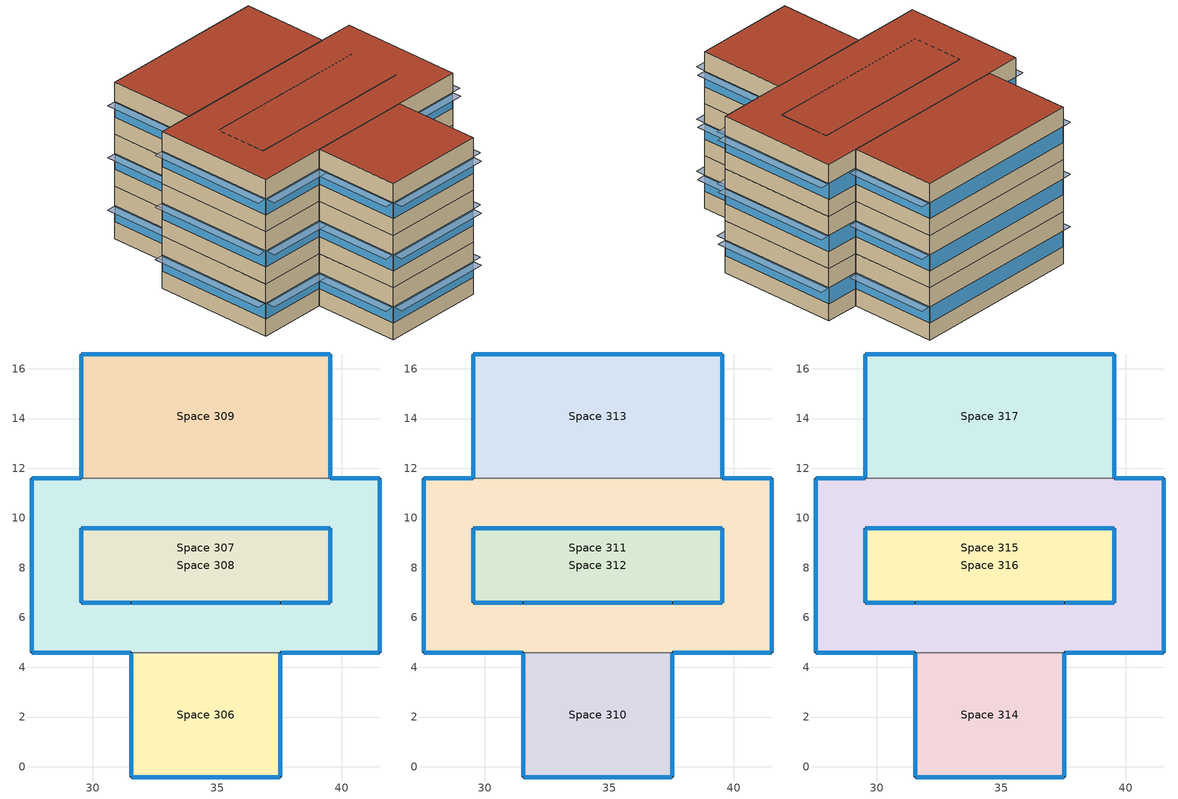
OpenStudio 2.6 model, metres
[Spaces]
Space 306
 floor ground: 37.54,4.59 37.54,-0.41 31.54,-0.41 31.54,4.59 z0
 wall outside: 31.54,4.59 31.54,-0.41 37.54,-0.41 37.54,4.59 z0:3.05
 wall to Space 307: 37.54,4.59 31.54,4.59 z0:3.05
 window: 31.57,-0.41 37.52,-0.41 / 31.54,4.57 31.54,-0.38 / 37.54,-0.38 37.54,4.57 z1:1.92
Space 307
 floor ground: 41.54,11.59 41.54,4.59 27.54,4.59 27.54,11.59 z0
 wall outside: 29.54,11.59 27.54,11.59 27.54,4.59 31.54,4.59 / 37.54,4.59 41.54,4.59 41.54,11.59 39.54,11.59 z0:3.05
 wall to Space 309: 39.54,11.59 29.54,11.59 z0:3.05
 window: 29.52,11.59 27.57,11.59 / 41.52,11.59 39.57,11.59 z1:1.94; 27.54,11.57 27.54,4.62 / 41.54,4.62 41.54,11.57 z1:1.92; 37.57,4.59 41.52,4.59 / 27.57,4.59 31.52,4.59 z1:1.93
Space 308
 floor ground: 39.54,9.59 39.54,6.59 29.54,6.59 29.54,9.59 z0
 wall outside: 29.54,9.59 29.54,6.59 31.54,6.59 37.54,6.59 39.54,6.59 39.54,9.59 29.54,9.59 z0:3.05
 window: 31.57,6.59 37.52,6.59 / 39.52,9.59 29.57,9.59 z1:1.92; 37.57,6.59 39.52,6.59 / 29.57,6.59 31.52,6.59 z1:1.94; 29.54,9.57 29.54,6.62 / 39.54,6.62 39.54,9.57 z1:1.93
Space 309
 floor ground: 39.54,16.59 39.54,11.59 29.54,11.59 29.54,16.59 z0
 wall outside: 39.54,11.59 39.54,16.59 29.54,16.59 29.54,11.59 z0:3.05
 window: 29.54,16.57 29.54,11.62 / 39.52,16.59 29.57,16.59 / 39.54,11.62 39.54,16.57 z1:1.92
Space 310
 floor to Space 306: 37.54,4.59 37.54,-0.41 31.54,-0.41 31.54,4.59 z3.05
 wall outside: 31.54,4.59 31.54,-0.41 37.54,-0.41 37.54,4.59 z3.05:6.1
 wall to Space 311: 37.54,4.59 31.54,4.59 z3.05:6.1
 window: 31.57,-0.41 37.52,-0.41 / 31.54,4.57 31.54,-0.38 / 37.54,-0.38 37.54,4.57 z4.05:4.97
Space 311
 floor to Space 307: 41.54,11.59 41.54,4.59 27.54,4.59 27.54,11.59 z3.05
 wall outside: 29.54,11.59 27.54,11.59 27.54,4.59 31.54,4.59 / 37.54,4.59 41.54,4.59 41.54,11.59 39.54,11.59 z3.05:6.1
 wall to Space 313: 39.54,11.59 29.54,11.59 z3.05:6.1
 window: 41.54,4.62 41.54,11.57 / 27.54,11.57 27.54,4.62 / 37.57,4.59 41.52,4.59 / 27.57,4.59 31.52,4.59 z4.05:4.97; 29.52,11.59 27.57,11.59 / 41.52,11.59 39.57,11.59 z4.05:4.99
Space 312
 floor to Space 308: 39.54,9.59 39.54,6.59 29.54,6.59 29.54,9.59 z3.05
 wall outside: 29.54,9.59 29.54,6.59 31.54,6.59 37.54,6.59 39.54,6.59 39.54,9.59 29.54,9.59 z3.05:6.1
 window: 29.57,6.59 31.52,6.59 / 37.57,6.59 39.52,6.59 z4.05:4.99; 39.52,9.59 29.57,9.59 / 31.57,6.59 37.52,6.59 z4.05:4.97; 39.54,6.62 39.54,9.57 / 29.54,9.57 29.54,6.62 z4.05:4.98
Space 313
 floor to Space 309: 39.54,16.59 39.54,11.59 29.54,11.59 29.54,16.59 z3.05
 wall outside: 39.54,11.59 39.54,16.59 29.54,16.59 29.54,11.59 z3.05:6.1
 window: 39.52,16.59 29.57,16.59 / 39.54,11.62 39.54,16.57 / 29.54,16.57 29.54,11.62 z4.05:4.97
Space 314
 floor to Space 310: 37.54,4.59 37.54,-0.41 31.54,-0.41 31.54,4.59 z6.1
 wall outside: 31.54,4.59 31.54,-0.41 37.54,-0.41 37.54,4.59 z6.1:9.14
 wall to Space 315: 37.54,4.59 31.54,4.59 z6.1:9.14
 window: 37.54,-0.38 37.54,4.57 / 31.54,4.57 31.54,-0.38 / 31.57,-0.41 37.52,-0.41 z7.1:8.02
 roof outside: 31.54,-0.41 37.54,-0.41 37.54,4.59 31.54,4.59 z9.14
Space 315
 floor to Space 311: 41.54,11.59 41.54,4.59 27.54,4.59 27.54,11.59 z6.1
 wall outside: 29.54,11.59 27.54,11.59 27.54,4.59 31.54,4.59 / 37.54,4.59 41.54,4.59 41.54,11.59 39.54,11.59 z6.1:9.14
 wall to Space 317: 39.54,11.59 29.54,11.59 z6.1:9.14
 window: 37.57,4.59 41.52,4.59 / 27.54,11.57 27.54,4.62 / 41.54,4.62 41.54,11.57 / 27.57,4.59 31.52,4.59 z7.1:8.02; 29.52,11.59 27.57,11.59 / 41.52,11.59 39.57,11.59 z7.1:8.03
 roof outside: 41.54,4.59 41.54,11.59 27.54,11.59 27.54,4.59 z9.14
Space 316
 floor to Space 312: 39.54,9.59 39.54,6.59 29.54,6.59 29.54,9.59 z6.1
 wall outside: 29.54,9.59 29.54,6.59 31.54,6.59 37.54,6.59 39.54,6.59 39.54,9.59 29.54,9.59 z6.1:9.14
 window: 29.57,6.59 31.52,6.59 / 29.54,9.57 29.54,6.62 / 39.54,6.62 39.54,9.57 / 37.57,6.59 39.52,6.59 z7.1:8.03; 39.52,9.59 29.57,9.59 / 31.57,6.59 37.52,6.59 z7.1:8.02
 roof outside: 39.54,6.59 39.54,9.59 29.54,9.59 29.54,6.59 z9.14
Space 317
 floor to Space 313: 39.54,16.59 39.54,11.59 29.54,11.59 29.54,16.59 z6.1
 wall outside: 39.54,11.59 39.54,16.59 29.54,16.59 29.54,11.59 z6.1:9.14
 window: 39.52,16.59 29.57,16.59 / 39.54,11.62 39.54,16.57 / 29.54,16.57 29.54,11.62 z7.1:8.02
 roof outside: 39.54,11.59 39.54,16.59 29.54,16.59 29.54,11.59 z9.14
shading: 27.54,4.62 27.54,11.57 26.99,11.57 26.99,4.62 z4.97; 27.54,4.62 27.54,11.57 26.99,11.57 26.99,4.62 z8.02; 41.52,4.04 41.52,4.59 37.57,4.59 37.57,4.04 z4.97; 39.52,9.59 39.52,10.14 29.57,10.14 29.57,9.59 z1.92; 38.1,-0.38 38.1,4.57 37.54,4.57 37.54,-0.38 z8.02; 42.09,4.62 42.09,11.57 41.54,11.57 41.54,4.62 z4.97; 31.52,6.03 31.52,6.59 29.57,6.59 29.57,6.03 z8.03; 37.52,-0.96 37.52,-0.41 31.57,-0.41 31.57,-0.96 z1.92; 39.52,6.03 39.52,6.59 37.57,6.59 37.57,6.03 z4.99; 31.54,-0.38 31.54,4.57 30.99,4.57 30.99,-0.38 z1.92; 38.1,-0.38 38.1,4.57 37.54,4.57 37.54,-0.38 z1.92; 42.09,4.62 42.09,11.57 41.54,11.57 41.54,4.62 z8.02; 27.54,4.62 27.54,11.57 26.99,11.57 26.99,4.62 z1.92; 31.52,6.03 31.52,6.59 29.57,6.59 29.57,6.03 z4.99; 29.54,11.62 29.54,16.57 28.99,16.57 28.99,11.62 z1.92; 37.52,6.04 37.52,6.59 31.57,6.59 31.57,6.04 z1.92; 31.54,-0.38 31.54,4.57 30.99,4.57 30.99,-0.38 z8.02; 29.54,11.62 29.54,16.57 28.99,16.57 28.99,11.62 z8.02; 42.09,4.62 42.09,11.57 41.54,11.57 41.54,4.62 z1.92; 31.52,4.04 31.52,4.59 27.57,4.59 27.57,4.04 z8.02; 37.52,6.04 37.52,6.59 31.57,6.59 31.57,6.04 z4.97; 31.54,-0.38 31.54,4.57 30.99,4.57 30.99,-0.38 z4.97; 39.52,6.03 39.52,6.59 37.57,6.59 37.57,6.03 z1.94; 37.52,-0.96 37.52,-0.41 31.57,-0.41 31.57,-0.96 z8.02; 29.54,6.62 29.54,9.57 28.98,9.57 28.98,6.62 z1.93; 41.52,4.04 41.52,4.59 37.57,4.59 37.57,4.04 z1.93; 31.52,4.04 31.52,4.59 27.57,4.59 27.57,4.04 z1.93; 37.52,6.04 37.52,6.59 31.57,6.59 31.57,6.04 z8.02; 29.54,6.62 29.54,9.57 28.98,9.57 28.98,6.62 z8.03; 39.52,9.59 39.52,10.14 29.57,10.14 29.57,9.59 z4.97; 38.1,-0.38 38.1,4.57 37.54,4.57 37.54,-0.38 z4.97; 40.1,6.62 40.1,9.57 39.54,9.57 39.54,6.62 z1.93; 31.52,4.04 31.52,4.59 27.57,4.59 27.57,4.04 z4.97; 40.1,6.62 40.1,9.57 39.54,9.57 39.54,6.62 z4.98; 41.52,4.04 41.52,4.59 37.57,4.59 37.57,4.04 z8.02; 29.54,6.62 29.54,9.57 28.98,9.57 28.98,6.62 z4.98; 39.52,9.59 39.52,10.14 29.57,10.14 29.57,9.59 z8.02; 40.1,6.62 40.1,9.57 39.54,9.57 39.54,6.62 z8.03; 31.52,6.03 31.52,6.59 29.57,6.59 29.57,6.03 z1.94; 40.1,11.62 40.1,16.57 39.54,16.57 39.54,11.62 z1.92; 37.52,-0.96 37.52,-0.41 31.57,-0.41 31.57,-0.96 z4.97; 40.1,11.62 40.1,16.57 39.54,16.57 39.54,11.62 z4.97; 29.54,11.62 29.54,16.57 28.99,16.57 28.99,11.62 z4.97; 39.52,6.03 39.52,6.59 37.57,6.59 37.57,6.03 z8.03; 40.1,11.62 40.1,16.57 39.54,16.57 39.54,11.62 z8.02
[Building]
Building 1: Space Type=189.1-2009 - Office - OpenOffice - CZ4-8; Default Construction Set=189.1-2009 - CZ5 - Office
[Site]
Winnipeg Int'l: Latitude {deg}=49.9; Longitude {deg}=-97.23; Time Zone {hr}=-6; Elevation {m}=239
[ClimateZones]
Climate Zone Institution Name 1=ASHRAE; Climate Zone Document Name 1=ANSI/ASHRAE Standard 169; Climate Zone Document Year 1=2006; Climate Zone Institution Name 2=CEC; Climate Zone Document Name 2=California Climate Zone Descriptions; Climate Zone Document Year 2=1995
[SizingPeriod:DesignDay] Barometric Pressure {Pa}=98487; Sky Clearness=0; Rain Indicator=0; Snow Indicator=0; Day of Month=21; Daylight Saving Time Indicator=0; Dry-Bulb Temperature Range Modifier Type=DefaultMultipliers
Name | Maximum Dry-Bulb Temperature {C} | Daily Dry-Bulb Temperature Range {deltaC} | Humidity Indicating Conditions at Maximum Dry-Bulb | Wind Speed {m/s} | Wind Direction {deg} | Month | Day Type | Humidity Indicating Type | Solar Model Indicator | ASHRAE Taub | ASHRAE Taud
Winnipeg Int'l Ann Htg 99.6% Condns DB | -32.2 | 0 | -32.2 | 3.5 | 300 | 1 | WinterDesignDay | Wetbulb | ASHRAEClearSky
Winnipeg Int'l Ann Hum_n 99.6% Condns DP=>MCDB | -31.9 | 0 | -37 | 3.5 | 300 | 1 | WinterDesignDay | Dewpoint | ASHRAEClearSky
Winnipeg Int'l Ann Htg Wind 99.6% Condns WS=>MCDB | -14.9 | 0 | -14.9 | 14.4 | 300 | 1 | WinterDesignDay | Wetbulb | ASHRAEClearSky
Winnipeg Int'l Ann Clg .4% Condns DB=>MWB | 30.8 | 11.4 | 20.9 | 6 | 180 | 7 | SummerDesignDay | Wetbulb | ASHRAETau | 0.423 | 2.118
Winnipeg Int'l Ann Clg .4% Condns WB=>MDB | 28.3 | 11.4 | 22.8 | 6 | 180 | 7 | SummerDesignDay | Wetbulb | ASHRAETau | 0.423 | 2.118
Winnipeg Int'l Ann Clg .4% Condns DP=>MDB | 26.2 | 11.4 | 21 | 6 | 180 | 7 | SummerDesignDay | Dewpoint | ASHRAETau | 0.423 | 2.118
Winnipeg Int'l Ann Clg .4% Condns Enth=>MDB | 28.2 | 11.4 | 68900 | 6 | 180 | 7 | SummerDesignDay | Enthalpy | ASHRAETau | 0.423 | 2.118
[DefaultConstructionSet] Interior Partition Construction=Interior Partition
Name | Default Exterior Surface Constructions | Default Interior Surface Constructions | Default Ground Contact Surface Constructions | Default Exterior SubSurface Constructions | Default Interior SubSurface Constructions
MyOpenOffice | Default Surface Constructions 22 | Default Surface Constructions 23 | Default Surface Constructions 24 | Default Sub Surface Constructions 15 | Default Sub Surface Constructions 16
189.1-2009 - CZ5 - Office | Default Surface Constructions 13 | Default Surface Constructions 14 | Default Surface Constructions 15 | Default Sub Surface Constructions 9 | Default Sub Surface Constructions 10
MyClosedOffice | Default Surface Constructions 25 | Default Surface Constructions 26 | Default Surface Constructions 27 | Default Sub Surface Constructions 17 | Default Sub Surface Constructions 18
MyLobby | Default Surface Constructions 28 | Default Surface Constructions 29 | Default Surface Constructions 30 | Default Sub Surface Constructions 19 | Default Sub Surface Constructions 20
MyConference | Default Surface Constructions 31 | Default Surface Constructions 32 | Default Surface Constructions 33 | Default Sub Surface Constructions 21 | Default Sub Surface Constructions 22
[DefaultSurfaceConstructions]
Name | Floor Construction | Wall Construction | Roof Ceiling Construction
Default Surface Constructions 13 | ExtSlabCarpet 4in ClimateZone 1-8 | ASHRAE 189.1-2009 ExtWall Mass ClimateZone 5 | ASHRAE 189.1-2009 ExtRoof IEAD ClimateZone 2-5
Default Surface Constructions 14; Default Surface Constructions 23; Default Surface Constructions 26; Default Surface Constructions 29; Default Surface Constructions 32 | Interior Floor | Interior Wall | Interior Ceiling
Default Surface Constructions 15; Default Surface Constructions 24; Default Surface Constructions 27; Default Surface Constructions 30; Default Surface Constructions 33 | ExtSlabCarpet 4in ClimateZone 1-8 | ExtSlabCarpet 4in ClimateZone 1-8 | ExtSlabCarpet 4in ClimateZone 1-8
Default Surface Constructions 22 | ExtSlabCarpet 4in ClimateZone 1-8 | MyExternalWalls | ASHRAE 189.1-2009 ExtRoof IEAD ClimateZone 1
Default Surface Constructions 25 | ExtSlabCarpet 4in ClimateZone 1-8 | MyExternalWalls 1 | ASHRAE 189.1-2009 ExtRoof IEAD ClimateZone 1
Default Surface Constructions 28 | ExtSlabCarpet 4in ClimateZone 1-8 | MyExternalWalls 2 | ASHRAE 189.1-2009 ExtRoof IEAD ClimateZone 1
Default Surface Constructions 31 | ExtSlabCarpet 4in ClimateZone 1-8 | MyExternalWalls 3 | ASHRAE 189.1-2009 ExtRoof IEAD ClimateZone 1
[Construction]
ExtSlabCarpet 4in ClimateZone 1-8: MAT-CC05 4 HW CONCRETE, CP02 CARPET PAD
ASHRAE 189.1-2009 ExtRoof IEAD ClimateZone 1: Roof Membrane, Roof Insulation [18], Metal Decking
Interior Floor: F16 Acoustic tile, F05 Ceiling air space resistance, M11 100mm lightweight concrete
Interior Wall: G01a 19mm gypsum board, F04 Wall air space resistance, G01a 19mm gypsum board
Interior Ceiling: M11 100mm lightweight concrete, F05 Ceiling air space resistance, F16 Acoustic tile
ASHRAE 189.1-2009 ExtWindow ClimateZone 1: Theoretical Glass [167]
Exterior Door: F08 Metal surface, I01 25mm insulation board
Interior Window: Clear 3mm
Interior Door; Interior Partition: G05 25mm wood
ASHRAE 189.1-2009 ExtRoof IEAD ClimateZone 2-5: Roof Membrane, Roof Insulation [21], Metal Decking
ASHRAE 189.1-2009 ExtWindow ClimateZone 4-5: Theoretical Glass [207]
ASHRAE 189.1-2009 ExtWall Mass ClimateZone 5: 1IN Stucco, 8IN Concrete HW, Wall Insulation [40], 1/2IN Gypsum
MyExternalWalls: MyWallInsulation, MyConcrete, MyStucco, MyGypsum
MyExternalWalls 1: MyConcrete 1, MyGypsum 1, MyStucco 1, MyWallInsulation 1
MyExternalWalls 2: MyConcrete 2, MyGypsum 2, MyStucco 2, MyWallInsulation 2
MyExternalWalls 3: MyConcrete 3, MyGypsum 3, MyStucco 3, MyWallInsulation 3
[Material] Thermal Absorptance=0.9
Name | Roughness | Thickness {m} | Conductivity {W/m-K} | Density {kg/m3} | Specific Heat {J/kg-K} | Solar Absorptance | Visible Absorptance
MAT-CC05 4 HW CONCRETE | Rough | 0.1016 | 1.311 | 2240 | 836.8 | 0.85 | 0.85
1IN Stucco | Smooth | 0.0253 | 0.6918 | 1858 | 837 | 0.92 | 0.92
8IN Concrete HW | MediumRough | 0.2033 | 1.7296 | 2243 | 837 | 0.65 | 0.65
MyWallInsulation; MyWallInsulation 1 | Rough | 0.1 | 0.0432 | 91 | 837 | 1 | 0.5
1/2IN Gypsum | Smooth | 0.0127 | 0.16 | 784.9 | 830 | 0.4 | 0.4
Roof Membrane | VeryRough | 0.0095 | 0.16 | 1121.29 | 1460 | 0.7 | 0.7
Roof Insulation [18] | MediumRough | 0.1693 | 0.049 | 265 | 836.8 | 0.7 | 0.7
Metal Decking | MediumSmooth | 0.0015 | 45.006 | 7680 | 418.4 | 0.6 | 0.6
F16 Acoustic tile | MediumSmooth | 0.0191 | 0.06 | 368 | 590 | 0.3 | 0.3
M11 100mm lightweight concrete | MediumRough | 0.1016 | 0.53 | 1280 | 840 | 0.5 | 0.5
G01a 19mm gypsum board | MediumSmooth | 0.019 | 0.16 | 800 | 1090 | 0.4 | 0.4
F08 Metal surface | Smooth | 0.0008 | 45.28 | 7824 | 500 | 0.7 | 0.7
I01 25mm insulation board | MediumRough | 0.0254 | 0.03 | 43 | 1210 | 0.6 | 0.6
G05 25mm wood | MediumSmooth | 0.0254 | 0.15 | 608 | 1630 | 0.5 | 0.5
Roof Insulation [21] | MediumRough | 0.2105 | 0.049 | 265 | 836.8 | 0.7 | 0.7
Wall Insulation [40] | MediumRough | 0.0794 | 0.0432 | 91 | 837 | 0.5 | 0.5
MyConcrete | VeryRough | 0.3 | 1.7296 | 2243 | 837 | 1 | 0.65
MyStucco | MediumRough | 0.05 | 0.6918 | 1858 | 837 | 0.92 | 0.92
MyGypsum; MyGypsum 2; MyGypsum 3 | MediumRough | 0.15 | 0.16 | 784.9 | 830 | 0.4 | 0.4
MyConcrete 1 | Rough | 0.2 | 1.7296 | 2243 | 837 | 0.9 | 0.65
MyGypsum 1 | MediumRough | 0.1 | 0.16 | 784.9 | 830 | 0.3 | 0.4
MyStucco 1 | MediumSmooth | 0.05 | 0.6918 | 1858 | 837 | 0.92 | 0.92
MyConcrete 2 | Rough | 0.3 | 1.7296 | 2243 | 837 | 0.85 | 0.65
MyStucco 2 | Rough | 0.04 | 0.6918 | 1858 | 837 | 0.92 | 0.92
MyWallInsulation 2; MyWallInsulation 3 | VeryRough | 0.15 | 0.0432 | 91 | 837 | 1 | 0.5
MyConcrete 3 | Rough | 0.5 | 1.7296 | 2243 | 837 | 1 | 0.65
MyStucco 3 | Rough | 0.05 | 0.6918 | 1858 | 837 | 0.92 | 0.92
[Material:NoMass]
CP02 CARPET PAD: Roughness=Smooth; Thermal Resistance {m2-K/W}=0.1; Thermal Absorptance=0.9; Solar Absorptance=0.8; Visible Absorptance=0.8
[Material:AirGap]
Name | Thermal Resistance {m2-K/W}
F05 Ceiling air space resistance | 0.18
F04 Wall air space resistance | 0.15
[DefaultSubSurfaceConstructions]
Name | Fixed Window Construction | Operable Window Construction | Door Construction | Tubular Daylight Dome Construction | Tubular Daylight Diffuser Construction
Default Sub Surface Constructions 9 | ASHRAE 189.1-2009 ExtWindow ClimateZone 4-5 | ASHRAE 189.1-2009 ExtWindow ClimateZone 4-5 | Exterior Door | Interior Window | Interior Window
Default Sub Surface Constructions 10; Default Sub Surface Constructions 16; Default Sub Surface Constructions 18; Default Sub Surface Constructions 20; Default Sub Surface Constructions 22 | Interior Window | Interior Window | Interior Door
Default Sub Surface Constructions 15; Default Sub Surface Constructions 17; Default Sub Surface Constructions 19; Default Sub Surface Constructions 21 | ASHRAE 189.1-2009 ExtWindow ClimateZone 1 | ASHRAE 189.1-2009 ExtWindow ClimateZone 1 | Exterior Door | Interior Window | Interior Window
[WindowMaterial:Glazing] Optical Data Type=SpectralAverage; Thickness {m}=0.003; Back Side Solar Reflectance at Normal Incidence=0; Back Side Visible Reflectance at Normal Incidence=0; Infrared Transmittance at Normal Incidence=0; Dirt Correction Factor for Solar and Visible Transmittance=1; Solar Diffusing=No
Name | Solar Transmittance at Normal Incidence | Front Side Solar Reflectance at Normal Incidence | Visible Transmittance at Normal Incidence | Front Side Visible Reflectance at Normal Incidence | Front Side Infrared Hemispherical Emissivity | Back Side Infrared Hemispherical Emissivity | Conductivity {W/m-K}
Theoretical Glass [167] | 0.2374 | 0.7126 | 0.2512 | 0.6988 | 0.985 | 0.985 | 2.1073
Clear 3mm | 0.837 | 0.075 | 0.898 | 0.081 | 0.84 | 0.84 | 0.9
Theoretical Glass [207] | 0.3311 | 0.6189 | 0.44 | 0.51 | 0.9 | 0.9 | 0.0133
[WindowMaterial:Blind]
Window Material Blind 1: Slat Width {m}=0.025; Slat Separation {m}=0.01875; Front Side Slat Beam Solar Reflectance=0.5; Back Side Slat Beam Solar Reflectance=0.5; Front Side Slat Diffuse Solar Reflectance=0.5; Back Side Slat Diffuse Solar Reflectance=0.5; Slat Beam Visible Transmittance=0
[SpaceType] Standards Building Type=Office
Name | Default Construction Set | Default Schedule Set | Design Specification Outdoor Air Object | Standards Space Type
189.1-2009 - Office - ClosedOffice - CZ1-3 | MyClosedOffice | MyClosedOfficeSchedule | 189.1-2009 - Office - ClosedOffice - CZ1-3 Ventilation | ClosedOffice
189.1-2009 - Office - Conference - CZ1-3 | MyConference | MyConferenceSchedule | 189.1-2009 - Office - Conference - CZ1-3 Ventilation | Conference
189.1-2009 - Office - Lobby - CZ1-3 | MyLobby | MyLobbySchedule | 189.1-2009 - Office - Lobby - CZ1-3 Ventilation | Lobby
189.1-2009 - Office - OpenOffice - CZ1-3 | MyOpenOffice | MyOpenOfficeSchedule | 189.1-2009 - Office - OpenOffice - CZ1-3 Ventilation | OpenOffice
189.1-2009 - Office - OpenOffice - CZ4-8 |  | 189.1-2009 - Office - OpenOffice - CZ4-8 Schedule Set | 189.1-2009 - Office - OpenOffice - CZ4-8 Ventilation | OpenOffice
[DefaultScheduleSet] People Activity Level Schedule=Office Activity; Electric Equipment Schedule=Office Bldg Equip; Infiltration Schedule=Office Infil Quarter On
Name | Number of People Schedule | Lighting Schedule | Hours of Operation Schedule
189.1-2009 - Office - OpenOffice - CZ1-3 Schedule Set; 189.1-2009 - Office - OpenOffice - CZ4-8 Schedule Set | Office Work Occ | Office Bldg Light
MyOpenOfficeSchedule | Office Work Occ | MyOfficeLighting | MyLargeOffice
MyClosedOfficeSchedule | Office Work Occ | MyClosedOfficeLighting | MyClosedOffice
MyLobbySchedule | Office Misc Occ | MyLobbyLighting | MyLobby
MyConferenceSchedule | Office Misc Occ | MyConferenceLighting | MyConference
[Lights:Definition] Design Level Calculation Method=Watts/Area
Name | Watts per Space Floor Area {W/m2}
189.1-2009 - Office - ClosedOffice - CZ1-3 Lights Definition; 189.1-2009 - Office - OpenOffice - CZ1-3 Lights Definition; 189.1-2009 - Office - OpenOffice - CZ4-8 Lights Definition | 10.6563
189.1-2009 - Office - Conference - CZ1-3 Lights Definition; 189.1-2009 - Office - Lobby - CZ1-3 Lights Definition | 12.5938
[Lights]
Name | Lights Definition | Space or SpaceType
189.1-2009 - Office - ClosedOffice - CZ1-3 Lights | 189.1-2009 - Office - ClosedOffice - CZ1-3 Lights Definition | 189.1-2009 - Office - ClosedOffice - CZ1-3
189.1-2009 - Office - Conference - CZ1-3 Lights | 189.1-2009 - Office - Conference - CZ1-3 Lights Definition | 189.1-2009 - Office - Conference - CZ1-3
189.1-2009 - Office - Lobby - CZ1-3 Lights | 189.1-2009 - Office - Lobby - CZ1-3 Lights Definition | 189.1-2009 - Office - Lobby - CZ1-3
189.1-2009 - Office - OpenOffice - CZ1-3 Lights | 189.1-2009 - Office - OpenOffice - CZ1-3 Lights Definition | 189.1-2009 - Office - OpenOffice - CZ1-3
189.1-2009 - Office - OpenOffice - CZ4-8 Lights | 189.1-2009 - Office - OpenOffice - CZ4-8 Lights Definition | 189.1-2009 - Office - OpenOffice - CZ4-8
[DesignSpecification:OutdoorAir] Outdoor Air Method=Sum
Name | Outdoor Air Flow per Person {m3/s-person}
189.1-2009 - Office - ClosedOffice - CZ1-3 Ventilation; 189.1-2009 - Office - Conference - CZ1-3 Ventilation; 189.1-2009 - Office - OpenOffice - CZ1-3 Ventilation; 189.1-2009 - Office - OpenOffice - CZ4-8 Ventilation | 0.00943895
189.1-2009 - Office - Lobby - CZ1-3 Ventilation | 0.00707921
[People:Definition] Number of People Calculation Method=People/Area; Fraction Radiant=0.3
Name | People per Space Floor Area {person/m2}
189.1-2009 - Office - ClosedOffice - CZ1-3 People Definition | 0.0511286
189.1-2009 - Office - Conference - CZ1-3 People Definition | 0.538196
189.1-2009 - Office - Lobby - CZ1-3 People Definition | 0.107639
189.1-2009 - Office - OpenOffice - CZ1-3 People Definition; 189.1-2009 - Office - OpenOffice - CZ4-8 People Definition | 0.0565105
[People]
Name | People Definition | Space or SpaceType
189.1-2009 - Office - ClosedOffice - CZ1-3 People | 189.1-2009 - Office - ClosedOffice - CZ1-3 People Definition | 189.1-2009 - Office - ClosedOffice - CZ1-3
189.1-2009 - Office - Conference - CZ1-3 People | 189.1-2009 - Office - Conference - CZ1-3 People Definition | 189.1-2009 - Office - Conference - CZ1-3
189.1-2009 - Office - Lobby - CZ1-3 People | 189.1-2009 - Office - Lobby - CZ1-3 People Definition | 189.1-2009 - Office - Lobby - CZ1-3
189.1-2009 - Office - OpenOffice - CZ1-3 People | 189.1-2009 - Office - OpenOffice - CZ1-3 People Definition | 189.1-2009 - Office - OpenOffice - CZ1-3
189.1-2009 - Office - OpenOffice - CZ4-8 People | 189.1-2009 - Office - OpenOffice - CZ4-8 People Definition | 189.1-2009 - Office - OpenOffice - CZ4-8
[SpaceInfiltration:DesignFlowRate] Design Flow Rate Calculation Method=Flow/ExteriorArea
Name | Space or SpaceType | Flow per Exterior Surface Area {m3/s-m2}
189.1-2009 - Office - ClosedOffice - CZ1-3 Infiltration | 189.1-2009 - Office - ClosedOffice - CZ1-3 | 0.00030226
189.1-2009 - Office - Conference - CZ1-3 Infiltration | 189.1-2009 - Office - Conference - CZ1-3 | 0.00030226
189.1-2009 - Office - Lobby - CZ1-3 Infiltration | 189.1-2009 - Office - Lobby - CZ1-3 | 0.00030226
189.1-2009 - Office - OpenOffice - CZ1-3 Infiltration | 189.1-2009 - Office - OpenOffice - CZ1-3 | 0.00030226
189.1-2009 - Office - OpenOffice - CZ4-8 Infiltration | 189.1-2009 - Office - OpenOffice - CZ4-8 | 0.000226568
[ElectricEquipment:Definition] Design Level Calculation Method=Watts/Area
Name | Watts per Space Floor Area {W/m2}
189.1-2009 - Office - ClosedOffice - CZ1-3 Electric Equipment Definition | 6.8889
189.1-2009 - Office - Conference - CZ1-3 Electric Equipment Definition | 3.98265
189.1-2009 - Office - Lobby - CZ1-3 Electric Equipment Definition | 0.753474
189.1-2009 - Office - OpenOffice - CZ1-3 Electric Equipment Definition; 189.1-2009 - Office - OpenOffice - CZ4-8 Electric Equipment Definition | 7.64238
[ElectricEquipment]
Name | Electric Equipment Definition | Space or SpaceType
189.1-2009 - Office - ClosedOffice - CZ1-3 Electric Equipment | 189.1-2009 - Office - ClosedOffice - CZ1-3 Electric Equipment Definition | 189.1-2009 - Office - ClosedOffice - CZ1-3
189.1-2009 - Office - Conference - CZ1-3 Electric Equipment | 189.1-2009 - Office - Conference - CZ1-3 Electric Equipment Definition | 189.1-2009 - Office - Conference - CZ1-3
189.1-2009 - Office - Lobby - CZ1-3 Electric Equipment | 189.1-2009 - Office - Lobby - CZ1-3 Electric Equipment Definition | 189.1-2009 - Office - Lobby - CZ1-3
189.1-2009 - Office - OpenOffice - CZ1-3 Electric Equipment | 189.1-2009 - Office - OpenOffice - CZ1-3 Electric Equipment Definition | 189.1-2009 - Office - OpenOffice - CZ1-3
189.1-2009 - Office - OpenOffice - CZ4-8 Electric Equipment | 189.1-2009 - Office - OpenOffice - CZ4-8 Electric Equipment Definition | 189.1-2009 - Office - OpenOffice - CZ4-8
[ThermostatSetpoint:DualSetpoint] Heating Setpoint Temperature Schedule=Medium Office HtgSetp; Cooling Setpoint Temperature Schedule=Medium Office ClgSetp
Thermal Zone 1 Thermostat 1; Thermal Zone 2 Thermostat 1; Thermal Zone 3 Thermostat; Thermal Zone 4 Thermostat 1
[ShadingControl]
Shading Control 1: Shading Type=InteriorBlind; Shading Device Material=Window Material Blind 1
[BuildingStory] Nominal Floor to Floor Height {m}=3.048
Name | Nominal Z Coordinate {m}
Building Story 1; Building Story 4 | 0
Building Story 2; Building Story 5 | 3.048
Building Story 3; Building Story 6 | 6.096
[Space] Default Construction Set=MyOpenOffice; Default Schedule Set=189.1-2009 - Office - OpenOffice - CZ1-3 Schedule Set
Name | Space Type | Building Story | Thermal Zone
Space 306; Space 308 | 189.1-2009 - Office - ClosedOffice - CZ1-3 | Building Story 1 | Thermal Zone 1
Space 307 | 189.1-2009 - Office - OpenOffice - CZ1-3 | Building Story 1 | Thermal Zone 4
Space 309 | 189.1-2009 - Office - Lobby - CZ1-3 | Building Story 1 | Thermal Zone 2
Space 310; Space 312 | 189.1-2009 - Office - ClosedOffice - CZ1-3 | Building Story 2 | Thermal Zone 1
Space 311 | 189.1-2009 - Office - OpenOffice - CZ1-3 | Building Story 2 | Thermal Zone 4
Space 313 | 189.1-2009 - Office - Lobby - CZ1-3 | Building Story 2 | Thermal Zone 2
Space 314; Space 316 | 189.1-2009 - Office - ClosedOffice - CZ1-3 | Building Story 3 | Thermal Zone 1
Space 315 | 189.1-2009 - Office - OpenOffice - CZ1-3 | Building Story 3 | Thermal Zone 4
Space 317 | 189.1-2009 - Office - Conference - CZ1-3 | Building Story 3 | Thermal Zone 3
[ThermalZone] Use Ideal Air Loads=Yes
Name | Thermostat
Thermal Zone 1 | Thermal Zone 1 Thermostat 1
Thermal Zone 2 | Thermal Zone 2 Thermostat 1
Thermal Zone 3 | Thermal Zone 3 Thermostat
Thermal Zone 4 | Thermal Zone 4 Thermostat 1
[Sizing:Zone] Zone Cooling Design Supply Air Temperature Input Method=SupplyAirTemperature; Zone Cooling Design Supply Air Temperature {C}=14; Zone Cooling Design Supply Air Temperature Difference {deltaC}=11.11; Zone Heating Design Supply Air Temperature Input Method=SupplyAirTemperature; Zone Heating Design Supply Air Temperature {C}=40; Zone Heating Design Supply Air Temperature Difference {deltaC}=11.11; Zone Cooling Design Supply Air Humidity Ratio {kg-H2O/kg-air}=0.0085; Zone Heating Design Supply Air Humidity Ratio {kg-H2O/kg-air}=0.008; Cooling Design Air Flow Method=DesignDay; Heating Design Air Flow Method=DesignDay; Account for Dedicated Outdoor Air System=No; Dedicated Outdoor Air System Control Strategy=NeutralSupplyAir; Dedicated Outdoor Air Low Setpoint Temperature for Design {C}=autosize; Dedicated Outdoor Air High Setpoint Temperature for Design {C}=autosize
Thermal Zone 1; Thermal Zone 2; Thermal Zone 3; Thermal Zone 4
[Schedule:Ruleset]
Name | Default Day Schedule | Summer Design Day Schedule | Winter Design Day Schedule
Office Bldg Light | Office Bldg Light Default Schedule | Office Bldg Light Summer Design Day | Office Bldg Light Winter Design Day
Office Misc Occ | Office Bldg Occ Default Schedule 1 | Office Bldg Occ Summer Design Day 1 | Office Bldg Occ Winter Design Day 1
Office Activity | Office Activity Default Schedule | Office Activity Summer Design Day | Office Activity Winter Design Day
Office Infil Quarter On | Office Infil Quarter On Default Schedule | Office Infil Quarter On Summer Design Day | Office Infil Quarter On Winter Design Day
Office Bldg Equip | Office Bldg Equip Default Schedule | Office Bldg Equip Summer Design Day | Office Bldg Equip Winter Design Day
Medium Office HtgSetp | Medium Office HtgSetp Default Schedule | Medium Office HtgSetp Summer Design Day | Medium Office HtgSetp Winter Design Day
Medium Office ClgSetp | Medium Office ClgSetp Default Schedule | Medium Office ClgSetp Summer Design Day | Medium Office ClgSetp Winter Design Day
Office Work Occ | Office Bldg Occ Default Schedule | Office Bldg Occ Summer Design Day | Office Bldg Occ Winter Design Day
MyLargeOffice | Large Office Bldg Equip Default Schedule 1 | Large Office Bldg Equip Summer Design Day 1 | Large Office Bldg Equip Winter Design Day 1
MyOfficeLighting | Large Office Bldg Light Default Schedule 1 | Large Office Bldg Light Summer Design Day 1 | Large Office Bldg Light Winter Design Day 1
MyClosedOffice | Large Office Bldg Equip Default Schedule 2 | Large Office Bldg Equip Summer Design Day 2 | Large Office Bldg Equip Winter Design Day 2
MyClosedOfficeLighting | Large Office Bldg Light Default Schedule 2 | Large Office Bldg Light Summer Design Day 2 | Large Office Bldg Light Winter Design Day 2
MyLobby | Large Office Bldg Equip Default Schedule 3 | Large Office Bldg Equip Summer Design Day 3 | Large Office Bldg Equip Winter Design Day 3
MyLobbyLighting | Large Office Bldg Light Default Schedule 3 | Large Office Bldg Light Summer Design Day 3 | Large Office Bldg Light Winter Design Day 3
MyConference | Large Office Bldg Equip Default Schedule 4 | Large Office Bldg Equip Summer Design Day 4 | Large Office Bldg Equip Winter Design Day 4
MyConferenceLighting | Large Office Bldg Light Default Schedule 4 | Large Office Bldg Light Summer Design Day 4 | Large Office Bldg Light Winter Design Day 4
[Schedule:Day]
Office Bldg Light Default Schedule; Large Office Bldg Light Default Schedule 1: 5, 0, 0.05, 7, 0, 0.1, 8, 0, 0.3, 17, 0, 0.9, 18, 0, 0.7, 20, 0, 0.5, 22, 0, 0.3, 23, 0, 0.1, 24, 0, 0.05
Office Bldg Light Summer Design Day; Office Infil Quarter On Rule 1 Day Schedule; Office Bldg Equip Summer Design Day; Large Office Bldg Equip Summer Design Day 1; Large Office Bldg Light Summer Design Day 1; Large Office Bldg Equip Summer Design Day 2; Large Office Bldg Light Summer Design Day 2; Large Office Bldg Equip Summer Design Day 3; Large Office Bldg Light Summer Design Day 3; Large Office Bldg Equip Summer Design Day 4; Large Office Bldg Light Summer Design Day 4: 24, 0, 1
Office Bldg Light Winter Design Day; Office Bldg Occ Winter Design Day 1; Office Bldg Occ Rule 1 Day Schedule 1; Office Bldg Equip Winter Design Day; Office Bldg Occ Winter Design Day; Office Bldg Occ Rule 1 Day Schedule; Large Office Bldg Equip Winter Design Day 1; Large Office Bldg Equip Rule 1 Day Schedule 1; Large Office Bldg Light Winter Design Day 1; Large Office Bldg Equip Winter Design Day 2; Large Office Bldg Equip Rule 1 Day Schedule 2; Large Office Bldg Light Winter Design Day 2; Large Office Bldg Equip Winter Design Day 3; Large Office Bldg Light Winter Design Day 3; Large Office Bldg Equip Winter Design Day 4; Large Office Bldg Equip Rule 1 Day Schedule 4; Large Office Bldg Equip Rule 2 Day Schedule 4; Large Office Bldg Light Winter Design Day 4: 24, 0, 0
Office Bldg Light Rule 1 Day Schedule: 24, 0, 0.05
Office Bldg Light Rule 2 Day Schedule: 6, 0, 0.05, 8, 0, 0.1, 14, 0, 0.5, 17, 0, 0.15, 24, 0, 0.05
Office Bldg Occ Default Schedule 1: 6, 0, 0, 7, 0, 0.1, 8, 0, 0.2, 20, 0, 0.4, 22, 0, 0.1, 24, 0, 0.05
Office Bldg Occ Summer Design Day 1; Office Bldg Occ Summer Design Day: 6, 0, 0, 22, 0, 1, 24, 0, 0.05
Office Bldg Occ Rule 2 Day Schedule 1: 6, 0, 0, 8, 0, 0.1, 14, 0, 0.25, 17, 0, 0.1, 24, 0, 0
Office Activity Default Schedule; Office Activity Summer Design Day; Office Activity Winter Design Day: 24, 0, 132
Office Infil Quarter On Default Schedule; Office Infil Quarter On Summer Design Day: 6, 0, 1, 22, 0, 0.25, 24, 0, 1
Office Infil Quarter On Winter Design Day; Office Infil Quarter On Rule 2 Day Schedule: 6, 0, 1, 18, 0, 0.25, 24, 0, 1
Office Bldg Equip Default Schedule: 8, 0, 0.4, 12, 0, 0.9, 13, 0, 0.8, 17, 0, 0.9, 18, 0, 0.8, 20, 0, 0.6, 22, 0, 0.5, 24, 0, 0.4
Office Bldg Equip Rule 1 Day Schedule: 24, 0, 0.3
Office Bldg Equip Rule 2 Day Schedule: 6, 0, 0.3, 8, 0, 0.4, 14, 0, 0.5, 17, 0, 0.35, 24, 0, 0.3
Medium Office HtgSetp Default Schedule: 6, 0, 15.6, 22, 0, 21, 24, 0, 15.6
Medium Office HtgSetp Summer Design Day; Medium Office HtgSetp Rule 1 Day Schedule: 24, 0, 15.6
Medium Office HtgSetp Winter Design Day: 24, 0, 21
Medium Office HtgSetp Rule 2 Day Schedule: 6, 0, 15.6, 18, 0, 21, 24, 0, 15.6
Medium Office ClgSetp Default Schedule; Medium Office ClgSetp Summer Design Day: 6, 0, 26.7, 22, 0, 24, 24, 0, 26.7
Medium Office ClgSetp Winter Design Day; Medium Office ClgSetp Rule 1 Day Schedule: 24, 0, 26.7
Medium Office ClgSetp Rule 2 Day Schedule: 6, 0, 26.7, 18, 0, 24, 24, 0, 26.7
Office Bldg Occ Default Schedule: 6, 0, 0, 7, 0, 0.1, 8, 0, 0.2, 12, 0, 0.85, 13, 0, 0.5, 17, 0, 0.85, 18, 0, 0.7, 20, 0, 0.4, 22, 0, 0.1, 24, 0, 0.05
Office Bldg Occ Rule 2 Day Schedule: 6, 0, 0, 8, 0, 0.1, 14, 0, 0.4, 17, 0, 0.1, 24, 0, 0
Large Office Bldg Equip Default Schedule 1: 8, 0, 0.4, 12, 0, 0.91486, 13, 0, 0.592664, 16, 0, 0.866447, 18, 0, 0.512532, 24, 0, 0
Large Office Bldg Equip Rule 2 Day Schedule 1; Large Office Bldg Equip Rule 2 Day Schedule 2: 12, 0, 0, 17, 0, 0.282788, 24, 0, 0
Large Office Bldg Light Rule 1 Day Schedule 1; Large Office Bldg Light Rule 1 Day Schedule 2: 24, 0, 0.0992718
Large Office Bldg Light Rule 2 Day Schedule 1; Large Office Bldg Light Rule 2 Day Schedule 2: 11, 0, 0.0524564, 13, 0, 0.19852, 24, 0, 0
Large Office Bldg Equip Default Schedule 2: 8, 0, 0.437409, 12, 0, 0.784646, 13, 0, 0.345591, 16, 0, 0.712861, 18, 0, 0.512532, 24, 0, 0
Large Office Bldg Light Default Schedule 2: 7, 0, 0.05, 8, 0, 0.3, 17, 0, 0.816365, 18, 0, 0.7, 20, 0, 0.5, 22, 0, 0.277145, 24, 0, 0
Large Office Bldg Equip Default Schedule 3: 8, 0, 0.202022, 12, 0, 0.512532, 13, 0, 0.312203, 16, 0, 0.63106, 20, 0, 0.237079, 24, 0, 0
Large Office Bldg Equip Rule 1 Day Schedule 3: 24, 0, 0.00751361
Large Office Bldg Equip Rule 2 Day Schedule 3: 12, 0, 0, 17, 0, 0.114253, 24, 0, 0
Large Office Bldg Light Default Schedule 3: 7, 0, 0.05, 8, 0, 0.3, 17, 0, 0.918199, 19, 0, 0.63106, 22, 0, 0.248765, 24, 0, 0
Large Office Bldg Light Rule 1 Day Schedule 3; Large Office Bldg Light Rule 1 Day Schedule 4: 24, 0, 0.138597
Large Office Bldg Light Rule 2 Day Schedule 3; Large Office Bldg Light Rule 2 Day Schedule 4: 24, 0, 0.0899087
Large Office Bldg Equip Default Schedule 4: 8, 0, 0, 16, 0, 0.250435, 19, 0, 0.0551137, 24, 0, 0
Large Office Bldg Light Default Schedule 4: 11, 0, 0, 19, 0, 0.337244, 24, 0, 0
[Schedule:Rule] Apply Monday=No; Apply Tuesday=No; Apply Wednesday=No; Apply Thursday=No; Apply Friday=No; Date Specification Type=DateRange; Start Month=1; Start Day=1; End Month=12; End Day=31
Name | Schedule Ruleset | Rule Order | Day Schedule | Apply Sunday | Apply Saturday
Office Bldg Light Rule 1 | Office Bldg Light | 0 | Office Bldg Light Rule 1 Day Schedule | Yes | No
Office Bldg Light Rule 2 | Office Bldg Light | 1 | Office Bldg Light Rule 2 Day Schedule | No | Yes
Office Misc Occ Rule 1 | Office Misc Occ | 0 | Office Bldg Occ Rule 1 Day Schedule 1 | Yes | No
Office Misc Occ Rule 2 | Office Misc Occ | 1 | Office Bldg Occ Rule 2 Day Schedule 1 | No | Yes
Office Infil Quarter On Rule 1 | Office Infil Quarter On | 0 | Office Infil Quarter On Rule 1 Day Schedule | Yes | No
Office Infil Quarter On Rule 2 | Office Infil Quarter On | 1 | Office Infil Quarter On Rule 2 Day Schedule | No | Yes
Office Bldg Equip Rule 1 | Office Bldg Equip | 0 | Office Bldg Equip Rule 1 Day Schedule | Yes | No
Office Bldg Equip Rule 2 | Office Bldg Equip | 1 | Office Bldg Equip Rule 2 Day Schedule | No | Yes
Medium Office HtgSetp Rule 1 | Medium Office HtgSetp | 0 | Medium Office HtgSetp Rule 1 Day Schedule | Yes | No
Medium Office HtgSetp Rule 2 | Medium Office HtgSetp | 1 | Medium Office HtgSetp Rule 2 Day Schedule | No | Yes
Medium Office ClgSetp Rule 1 | Medium Office ClgSetp | 0 | Medium Office ClgSetp Rule 1 Day Schedule | Yes | No
Medium Office ClgSetp Rule 2 | Medium Office ClgSetp | 1 | Medium Office ClgSetp Rule 2 Day Schedule | No | Yes
Office Work Occ Rule 1 | Office Work Occ | 0 | Office Bldg Occ Rule 1 Day Schedule | Yes | No
Office Work Occ Rule 2 | Office Work Occ | 1 | Office Bldg Occ Rule 2 Day Schedule | No | Yes
Large Office Bldg Equip Rule 3 | MyLargeOffice | 0 | Large Office Bldg Equip Rule 1 Day Schedule 1 | Yes | No
Large Office Bldg Equip Rule 4 | MyLargeOffice | 1 | Large Office Bldg Equip Rule 2 Day Schedule 1 | No | Yes
Large Office Bldg Light Rule 3 | MyOfficeLighting | 0 | Large Office Bldg Light Rule 1 Day Schedule 1 | Yes | No
Large Office Bldg Light Rule 4 | MyOfficeLighting | 1 | Large Office Bldg Light Rule 2 Day Schedule 1 | No | Yes
Large Office Bldg Equip Rule 5 | MyClosedOffice | 0 | Large Office Bldg Equip Rule 1 Day Schedule 2 | Yes | No
Large Office Bldg Equip Rule 6 | MyClosedOffice | 1 | Large Office Bldg Equip Rule 2 Day Schedule 2 | No | Yes
Large Office Bldg Light Rule 5 | MyClosedOfficeLighting | 0 | Large Office Bldg Light Rule 1 Day Schedule 2 | Yes | No
Large Office Bldg Light Rule 6 | MyClosedOfficeLighting | 1 | Large Office Bldg Light Rule 2 Day Schedule 2 | No | Yes
Large Office Bldg Equip Rule 7 | MyLobby | 0 | Large Office Bldg Equip Rule 1 Day Schedule 3 | Yes | No
Large Office Bldg Equip Rule 8 | MyLobby | 1 | Large Office Bldg Equip Rule 2 Day Schedule 3 | No | Yes
Large Office Bldg Light Rule 7 | MyLobbyLighting | 0 | Large Office Bldg Light Rule 1 Day Schedule 3 | Yes | No
Large Office Bldg Light Rule 8 | MyLobbyLighting | 1 | Large Office Bldg Light Rule 2 Day Schedule 3 | No | Yes
Large Office Bldg Equip Rule 9 | MyConference | 0 | Large Office Bldg Equip Rule 1 Day Schedule 4 | Yes | No
Large Office Bldg Equip Rule 10 | MyConference | 1 | Large Office Bldg Equip Rule 2 Day Schedule 4 | No | Yes
Large Office Bldg Light Rule 9 | MyConferenceLighting | 0 | Large Office Bldg Light Rule 1 Day Schedule 4 | Yes | No
Large Office Bldg Light Rule 10 | MyConferenceLighting | 1 | Large Office Bldg Light Rule 2 Day Schedule 4 | No | Yes
